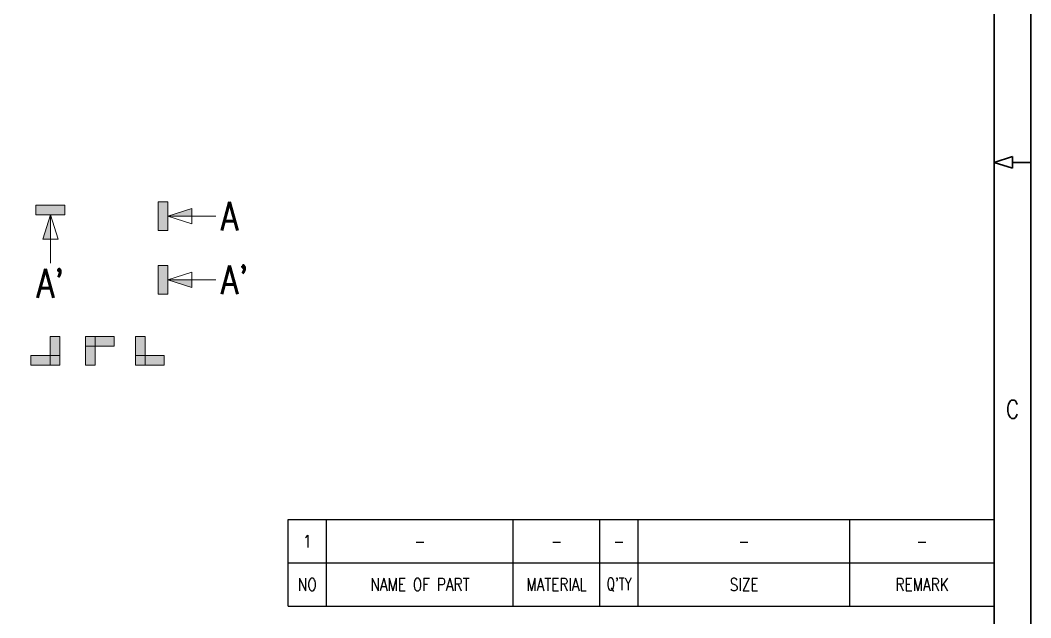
# Model space of a CAD drawing. Header units: millimetres. Extents: x -796 to 677, y -1515 to -1020.
# Drawn here: x 189 to 294.1, y -1457.2 to -1395.1 of the extents above; entities that cross this region are included whole.
import ezdxf
from ezdxf.enums import TextEntityAlignment as Align

# ---------------------------------------------------------------- set-up
doc = ezdxf.new("R2010")
doc.units = ezdxf.units.MM
for name, color, linetype, lineweight in [('0_SHELL', 5, 'Continuous', 30), ('1_OUTLINE', 7, 'Continuous', 20), ('2_DIM', 3, 'Continuous', 5)]:
    doc.layers.add(name, color=color, linetype=linetype, lineweight=lineweight)
doc.styles.add('TEXT', font='romans.shx', dxfattribs={"width": 0.8, "bigfont": 'whgtxt.shx'})

# ---------------------------------------------------------------- blocks, each defined once
blk = doc.blocks.new('N_FORM_250625')
at = {"layer": '0_SHELL'}
for p, q in [((293.2, 105), (295.1, 105.6)), ((295.1, 105.6), (295.1, 104.4)), ((295.1, 104.4), (293.2, 105)), ((297, 105), (295.1, 105))]:
    blk.add_line(p, q, dxfattribs=at)
for points in [[(0, 210), (0, 0), (297, 0), (297, 210)], [(3.8, 206.2), (3.8, 3.8), (293.2, 3.8), (293.2, 206.2)]]:
    blk.add_lwpolyline(points, close=True, dxfattribs=at)
at = {"layer": '1_OUTLINE', "lineweight": -3, "insert": (295.1, 79.35), "char_height": 1.9, "attachment_point": 5, "style": 'TEXT'}
blk.add_mtext('C', dxfattribs=at)
blk = doc.blocks.new('N_SEC-SYMBOL-Y')
at = {"layer": '2_DIM'}
for points in [[(0.5, 3), (-0.5, 3), (-0.5, 0), (0.5, 0)], [(0.5, 1.5), (3, 1.5), (3, 2.3)]]:
    blk.add_hatch(color=256, dxfattribs=at).paths.add_polyline_path(points)
for p, q in [((-0.5, 0), (-0.5, 3)), ((-0.5, 3), (0.5, 3)), ((0.5, 3), (0.5, 0)), ((3, 2.3), (0.5, 1.5)), ((3, 2.3), (3, 0.7)), ((0.5, 1.5), (5.5, 1.5)), ((0.5, 1.5), (3, 0.7)), ((-0.5, 0), (0.5, 0))]:
    blk.add_line(p, q, dxfattribs=at)
at = {"style": 'TEXT', "width": 0.8}
blk.add_attdef('A', text='', height=3, dxfattribs=at).set_placement((6, 1.5), align=Align.MIDDLE_LEFT)
blk = doc.blocks.new('N_SEC-SYMBOL-X')
at = {"layer": '2_DIM'}
for points in [[(0, -0.5), (0, 0.5), (-3, 0.5), (-3, -0.5)], [(-1.5, -0.5), (-1.5, -3), (-0.7, -3)]]:
    blk.add_hatch(color=256, dxfattribs=at).paths.add_polyline_path(points)
for p, q in [((-3, 0.5), (0, 0.5)), ((-3, 0.5), (-3, -0.5)), ((0, 0.5), (0, -0.5)), ((0, -0.5), (-3, -0.5)), ((-1.5, -0.5), (-2.3, -3)), ((-1.5, -0.5), (-1.5, -5.5)), ((-0.7, -3), (-1.5, -0.5)), ((-0.7, -3), (-2.3, -3))]:
    blk.add_line(p, q, dxfattribs=at)
at = {"style": 'TEXT', "width": 0.8}
blk.add_attdef('A', text='', height=3, dxfattribs=at).set_placement((-1.5, -6.1), align=Align.TOP_CENTER)
blk = doc.blocks.new('*T38')
at = {"layer": '0_SHELL', "color": 0, "linetype": 'ByBlock', "lineweight": -2}
for p, q in [((0, 9), (73.4, 9)), ((0, 0), (0, 9)), ((4, 0), (4, 9)), ((23.4, 0), (23.4, 9)), ((32.4, 0), (32.4, 9)), ((36.4, 0), (36.4, 9)), ((58.4, 0), (58.4, 9)), ((73.4, 0), (73.4, 9)), ((0, 4.5), (73.4, 4.5)), ((0, 0), (73.4, 0))]:
    blk.add_line(p, q, dxfattribs=at)
at = {"layer": '0_SHELL', "color": 7, "char_height": 1.3, "attachment_point": 5, "style": 'TEXT'}
for s, insert, width in [('1', (2, 6.75), 4), ('-', (13.7, 6.75), 19.4), ('-', (27.9, 6.75), 9), ('-', (34.4, 6.75), 4), ('-', (47.4, 6.75), 22), ('-', (65.9, 6.75), 15), ('NO', (2, 2.25), 4), ('NAME OF PART', (13.7, 2.25), 19.4), ('MATERIAL', (27.9, 2.25), 9), ("{\\W0.7;Q'TY}", (34.4, 2.25), 4), ('SIZE', (47.4, 2.25), 22), ('REMARK', (65.9, 2.25), 15)]:
    blk.add_mtext(s, dxfattribs=dict(at, insert=insert, width=width))

msp = doc.modelspace()

# ---------------------------------------------------------------- hatches: boundary and pattern name
at = {"layer": '2_DIM'}
for points in [[(192.15, -1430.93), (193.15, -1430.93), (193.15, -1427.93), (192.15, -1427.93)], [(198.82, -1428.93), (198.82, -1427.93), (195.82, -1427.93), (195.82, -1428.93)], [(196.82, -1427.93), (195.82, -1427.93), (195.82, -1430.93), (196.82, -1430.93)], [(202.02, -1427.93), (201.02, -1427.93), (201.02, -1430.93), (202.02, -1430.93)], [(190.15, -1429.93), (190.15, -1430.93), (193.15, -1430.93), (193.15, -1429.93)], [(201.02, -1429.93), (201.02, -1430.93), (204.02, -1430.93), (204.02, -1429.93)]]:
    msp.add_hatch(color=256, dxfattribs=at).paths.add_polyline_path(points)

# ---------------------------------------------------------------- linework, layer by layer
for p, q in [((193.15, -1427.93), (192.15, -1427.93)), ((192.15, -1430.93), (192.15, -1427.93)), ((193.15, -1427.93), (193.15, -1430.93)), ((198.82, -1427.93), (195.82, -1427.93)), ((195.82, -1427.93), (195.82, -1428.93)), ((195.82, -1427.93), (195.82, -1430.93)), ((195.82, -1427.93), (196.82, -1427.93)), ((196.82, -1430.93), (196.82, -1427.93)), ((198.82, -1427.93), (198.82, -1428.93)), ((201.02, -1427.93), (201.02, -1430.93)), ((201.02, -1427.93), (202.02, -1427.93)), ((202.02, -1430.93), (202.02, -1427.93)), ((195.82, -1428.93), (198.82, -1428.93)), ((190.15, -1430.93), (190.15, -1429.93)), ((190.15, -1429.93), (193.15, -1429.93)), ((193.15, -1430.93), (193.15, -1429.93)), ((201.02, -1430.93), (201.02, -1429.93)), ((204.02, -1429.93), (201.02, -1429.93)), ((204.02, -1430.93), (204.02, -1429.93)), ((193.15, -1430.93), (190.15, -1430.93)), ((193.15, -1430.93), (192.15, -1430.93)), ((195.82, -1430.93), (196.82, -1430.93)), ((201.02, -1430.93), (202.02, -1430.93)), ((201.02, -1430.93), (204.02, -1430.93))]:
    msp.add_line(p, q, dxfattribs=at)

# ---------------------------------------------------------------- block references
msp.add_blockref('*T38', (216.89, -1455.97))
msp.add_blockref('N_FORM_250625', (-2.91, -1514.85), dxfattribs=at)
ref = msp.add_blockref('N_SEC-SYMBOL-X', (190.68, -1414.81), dxfattribs=dict(at, xscale=-1))
ref.add_attrib('A', "A'", dxfattribs={"layer": '0', "color": 7, "height": 3, "rotation": 360, "style": 'TEXT', "width": 0.8}).set_placement((192.18, -1420.91), align=Align.TOP_CENTER)
ref = msp.add_blockref('N_SEC-SYMBOL-Y', (203.88, -1416.94), dxfattribs=at)
ref.add_attrib('A', 'A', dxfattribs={"layer": '0', "color": 7, "height": 3, "style": 'TEXT', "width": 0.8}).set_placement((209.88, -1415.44), align=Align.MIDDLE_LEFT)
ref = msp.add_blockref('N_SEC-SYMBOL-Y', (203.88, -1420.55), dxfattribs=dict(at, xscale=-1, rotation=180))
ref.add_attrib('A', "A'", dxfattribs={"layer": '0', "color": 7, "height": 3, "rotation": 360, "style": 'TEXT', "width": 0.8}).set_placement((209.88, -1422.05), align=Align.MIDDLE_LEFT)

doc.saveas('drawing.dxf')
